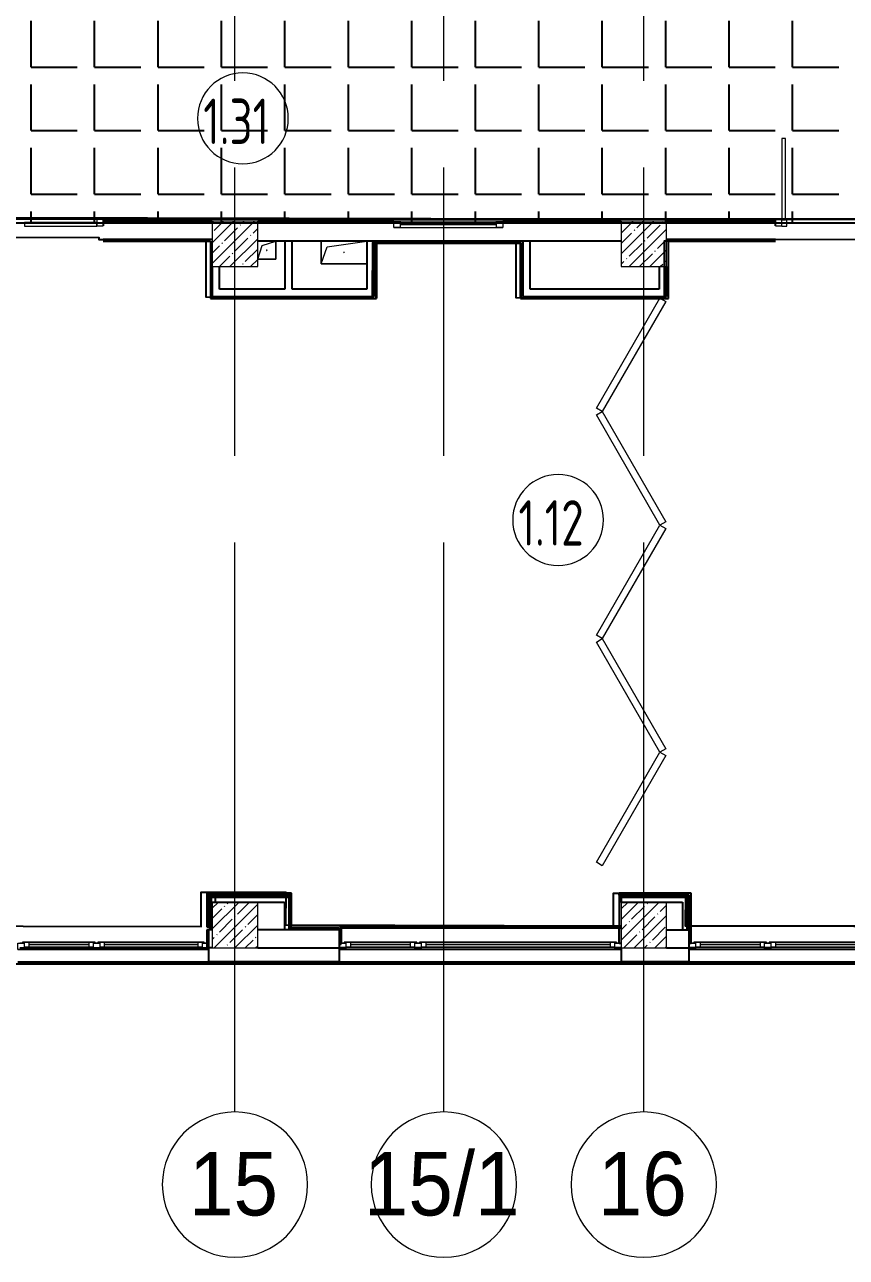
# Model space of a CAD drawing. Header units: millimetres. Extents: x -625 to 415037, y -3642 to 102118.
# Drawn here: x 49910 to 58955, y -3642 to 9926 of the extents above; entities that cross this region are included whole.
import ezdxf

# ---------------------------------------------------------------- set-up
doc = ezdxf.new("R2010")
doc.units = ezdxf.units.MM
doc.linetypes.add('Осевая', pattern=[6350, 1270, -952.5, 3175, -952.5])
doc.layers.add('1) плитка  КР1', color=40, linetype='Continuous')
for name, color, linetype, lineweight in [('A-AREA-IDEN', 7, 'Continuous', 9), ('A-DETL-GENF', 7, 'Continuous', 9), ('A-GENM', 7, 'Continuous', 9), ('A-GLAZ', 7, 'Continuous', 9), ('A-GLAZ-1', 7, 'Continuous', 5), ('A-GLAZ-CURT-2', 7, 'Continuous', 20), ('A-GLAZ-CWMG', 7, 'Continuous', 9), ('A-GLAZ-CWMG-1', 7, 'Continuous', 20), ('S-COLS-1', 7, 'Continuous', 5), ('Оси', 7, 'Continuous', 9), ('Оси-1', 7, 'Continuous', 20), ('Оси-2', 7, 'Осевая', 9)]:
    doc.layers.add(name, color=color, linetype=linetype, lineweight=lineweight)
doc.layers.add('A-DOOR-FRAM-1', color=7, linetype='Continuous', lineweight=5, true_color=0xc0c0c0)
doc.styles.add('Arial', font='arial.ttf', dxfattribs={"width": 0.9, "height": 700})
doc.styles.add('СПДС', font='ГОСТ тип А.ttf', dxfattribs={"width": 0.9})

# ---------------------------------------------------------------- blocks, each defined once
blk = doc.blocks.new('BSC_Колонна _Прямоугольная - 500х500-V3-Объем проектирования 1 этажа')
at = {"layer": 'S-COLS-1'}
h = blk.add_hatch(dxfattribs=at)
h.set_pattern_fill('FP_7', color=256, style=0, pattern_type=2)
h.set_pattern_definition([(45, (-52160, -7650), (-114.04925, 114.04925), []), (45, (-52045.95, -7650), (-114.04925, 114.04925), [201.613, -40.323, 6.706, -33.617])])
h.paths.add_polyline_path([(-250, -250), (250, -250), (250, 250), (-250, 250), (-250, 30)])
for p, q in [((250, 250), (-250, 250)), ((-250, 250), (-250, -250)), ((250, -250), (250, 250)), ((-250, -250), (250, -250))]:
    blk.add_line(p, q, dxfattribs=at)
blk = doc.blocks.new('BSC_Колонна _Прямоугольная - 500х500-V10-Объем проектирования 1 этажа')
at = {"layer": 'S-COLS-1'}
h = blk.add_hatch(dxfattribs=at)
h.set_pattern_fill('FP_14', color=256, style=0, pattern_type=2)
h.set_pattern_definition([(45, (-52160, -150), (-114.04925, 114.04925), []), (45, (-52045.95, -150), (-114.04925, 114.04925), [201.613, -40.323, 6.706, -33.617])])
h.paths.add_polyline_path([(-250, -250), (250, -250), (250, 250), (-250, 250), (-250, -245)])
for p, q in [((250, 250), (-250, 250)), ((-250, 250), (-250, -250)), ((250, -250), (250, 250)), ((-250, -250), (250, -250))]:
    blk.add_line(p, q, dxfattribs=at)
blk = doc.blocks.new('120_Окно_СКБ_2Ст - 120_Окно_СКБ_2Ст 2100х2500 _мал створка справа_-V25-Объем проектирования 1 этажа')
at = {"layer": 'A-GLAZ'}
for p, q in [((-1050, -127), (-1050, -57)), ((-1050, -57), (-980, -57)), ((-980, -127), (-1050, -127)), ((-980, -127), (-1000, -127)), ((-1000, -127), (-1000, -137)), ((-980, -57), (-980, -127)), ((150, -87), (-980, -87)), ((-980, -87), (-980, -127)), ((-930, -137), (-930, -87)), ((100, -137), (100, -87)), ((150, -127), (150, -57)), ((150, -57), (220, -57)), ((150, -127), (150, -87)), ((220, -127), (150, -127)), ((170, -127), (150, -127)), ((170, -137), (170, -127)), ((220, -127), (200, -127)), ((200, -127), (200, -137)), ((220, -57), (220, -127)), ((980, -87), (220, -87)), ((220, -87), (220, -127)), ((270, -137), (270, -87)), ((930, -137), (930, -87)), ((980, -127), (980, -57)), ((980, -57), (1050, -57)), ((980, -127), (980, -87)), ((1050, -127), (980, -127)), ((1000, -127), (980, -127)), ((1000, -137), (1000, -127)), ((1050, -57), (1050, -127)), ((-1000, -137), (170, -137)), ((170, -137), (-1000, -137)), ((200, -137), (1000, -137)), ((1000, -137), (200, -137))]:
    blk.add_line(p, q, dxfattribs=at)
at = {"layer": 'A-GLAZ-1'}
for p, q in [((1050, -57), (-1050, -57)), ((-1030, -127), (-1000, -127)), ((-930, -107), (100, -107)), ((100, -117), (-930, -117)), ((170, -127), (200, -127)), ((270, -107), (930, -107)), ((930, -117), (270, -117)), ((1000, -127), (1030, -127))]:
    blk.add_line(p, q, dxfattribs=at)
blk = doc.blocks.new('120_Окно_СКБ_2Ст - 120_Окно_СКБ_2Ст 3100х2500 _мал_створка слева_-22446080-Объем проектирования 1 этажа')
at = {"layer": 'A-GLAZ'}
for p, q in [((-1550, -127), (-1550, -57)), ((-1550, -57), (-1480, -57)), ((-1480, -127), (-1550, -127)), ((-1480, -127), (-1500, -127)), ((-1500, -127), (-1500, -137)), ((-1480, -57), (-1480, -127)), ((650, -87), (-1480, -87)), ((-1480, -87), (-1480, -127)), ((-1430, -137), (-1430, -87)), ((600, -137), (600, -87)), ((650, -127), (650, -57)), ((650, -57), (720, -57)), ((650, -127), (650, -87)), ((720, -127), (650, -127)), ((670, -127), (650, -127)), ((670, -137), (670, -127)), ((720, -127), (700, -127)), ((700, -127), (700, -137)), ((720, -57), (720, -127)), ((1480, -87), (720, -87)), ((720, -87), (720, -127)), ((770, -137), (770, -87)), ((1430, -137), (1430, -87)), ((1480, -127), (1480, -57)), ((1480, -57), (1550, -57)), ((1480, -127), (1480, -87)), ((1550, -127), (1480, -127)), ((1500, -127), (1480, -127)), ((1500, -137), (1500, -127)), ((1550, -57), (1550, -127)), ((-1500, -137), (670, -137)), ((670, -137), (-1500, -137)), ((700, -137), (1500, -137)), ((1500, -137), (700, -137))]:
    blk.add_line(p, q, dxfattribs=at)
at = {"layer": 'A-GLAZ-1'}
for p, q in [((1550, -57), (-1550, -57)), ((-1530, -127), (-1500, -127)), ((-1430, -107), (600, -107)), ((600, -117), (-1430, -117)), ((670, -127), (700, -127)), ((770, -107), (1430, -107)), ((1430, -117), (770, -117)), ((1500, -127), (1530, -127))]:
    blk.add_line(p, q, dxfattribs=at)
blk = doc.blocks.new('120_Окно_СКБ_2Ст - 120_Окно_СКБ_2Ст 2100х2500 _мал створка справа_-V26-Объем проектирования 1 этажа')
at = {"layer": 'A-GLAZ'}
for p, q in [((-1050, -127), (-1050, -57)), ((-1050, -57), (-980, -57)), ((-980, -127), (-1050, -127)), ((-980, -127), (-1000, -127)), ((-1000, -127), (-1000, -137)), ((-980, -57), (-980, -127)), ((150, -87), (-980, -87)), ((-980, -87), (-980, -127)), ((-930, -137), (-930, -87)), ((100, -137), (100, -87)), ((150, -127), (150, -57)), ((150, -57), (220, -57)), ((150, -127), (150, -87)), ((220, -127), (150, -127)), ((170, -127), (150, -127)), ((170, -137), (170, -127)), ((220, -127), (200, -127)), ((200, -127), (200, -137)), ((220, -57), (220, -127)), ((980, -87), (220, -87)), ((220, -87), (220, -127)), ((270, -137), (270, -87)), ((930, -137), (930, -87)), ((980, -127), (980, -57)), ((980, -57), (1050, -57)), ((980, -127), (980, -87)), ((1050, -127), (980, -127)), ((1000, -127), (980, -127)), ((1000, -137), (1000, -127)), ((1050, -57), (1050, -127)), ((-1000, -137), (170, -137)), ((170, -137), (-1000, -137)), ((200, -137), (1000, -137)), ((1000, -137), (200, -137))]:
    blk.add_line(p, q, dxfattribs=at)
at = {"layer": 'A-GLAZ-1'}
for p, q in [((1050, -57), (-1050, -57)), ((-1050, -127), (-1000, -127)), ((-930, -107), (100, -107)), ((100, -117), (-930, -117)), ((170, -127), (200, -127)), ((270, -107), (930, -107)), ((930, -117), (270, -117)), ((1000, -127), (1030, -127))]:
    blk.add_line(p, q, dxfattribs=at)
blk = doc.blocks.new('DOR__перегородка__Прямоугольная - ТП-3_ Вн_ДПГ_6820х3300h-19315679-Объем проектирования 1 этажа')
at = {"layer": 'A-DOOR-FRAM-1'}
for p, q in [((570, 707), (608, 772)), ((1783, 7), (570, 707)), ((608, 772), (1820, 72)), ((1821, 72), (3033, 772)), ((3071, 707), (1858, 7)), ((3033, 772), (3071, 707)), ((3070, 707), (3107, 772)), ((4282, 7), (3070, 707)), ((3107, 772), (4320, 72)), ((4319, 72), (5532, 772)), ((5569, 707), (4357, 7)), ((5532, 772), (5569, 707)), ((5569, 707), (5607, 772)), ((6781, 7), (5569, 707)), ((5607, 772), (6819, 72)), ((1820, 72), (1783, 7)), ((1858, 7), (1821, 72)), ((4320, 72), (4282, 7)), ((4357, 7), (4319, 72)), ((6819, 72), (6781, 7))]:
    blk.add_line(p, q, dxfattribs=at)
blk = doc.blocks.new('BSC_Колонна _Прямоугольная - 500х500-V37-Объем проектирования 1 этажа')
at = {"layer": 'S-COLS-1'}
h = blk.add_hatch(dxfattribs=at)
h.set_pattern_fill('FP_63', color=256, style=0, pattern_type=2)
h.set_pattern_definition([(45, (-56660, -150), (-114.04925, 114.04925), []), (45, (-56545.95, -150), (-114.04925, 114.04925), [201.613, -40.323, 6.706, -33.617])])
h.paths.add_polyline_path([(250, -250), (250, 250), (-250, 250), (-250, -250)])
for p, q in [((250, 250), (-250, 250)), ((-250, 250), (-250, -250)), ((250, -250), (250, 250)), ((-250, -250), (250, -250))]:
    blk.add_line(p, q, dxfattribs=at)
blk = doc.blocks.new('BSC_Колонна _Прямоугольная - 500х500-V38-Объем проектирования 1 этажа')
at = {"layer": 'S-COLS-1'}
h = blk.add_hatch(dxfattribs=at)
h.set_pattern_fill('FP_64', color=256, style=0, pattern_type=2)
h.set_pattern_definition([(45, (-56660, -7650), (-114.04925, 114.04925), []), (45, (-56545.95, -7650), (-114.04925, 114.04925), [201.613, -40.323, 6.706, -33.617])])
h.paths.add_polyline_path([(-250, -250), (250, -250), (250, 250), (-250, 250), (-250, 30)])
for p, q in [((250, 250), (-250, 250)), ((-250, 250), (-250, -250)), ((250, -250), (250, 250)), ((-250, -250), (250, -250))]:
    blk.add_line(p, q, dxfattribs=at)
blk = doc.blocks.new('GM_Отверстие прямоугольное _в плите_ - Отверстие-V118-Объем проектирования 1 этажа')
at = {"layer": 'A-GENM'}
for p, q in [((-250, -125), (-250, 125)), ((-250, 125), (-250, -125)), ((-250, -125), (-187, 62)), ((-187, 62), (250, 125)), ((250, -125), (-250, -125)), ((-250, -125), (250, -125))]:
    blk.add_line(p, q, dxfattribs=at)
for start, end in [(360, 180), (180, 360)]:
    blk.add_arc((0, 0), 2.5, start, end, dxfattribs=at)
blk = doc.blocks.new('GM_Отверстие прямоугольное _в плите_ - Отверстие-V194-Объем проектирования 1 этажа')
at = {"layer": 'A-GENM'}
for p, q in [((-100, -100), (-50, 50)), ((-50, 50), (100, 100)), ((100, 100), (100, -100)), ((100, -100), (100, 100)), ((100, -100), (-100, -100)), ((-100, -100), (100, -100))]:
    blk.add_line(p, q, dxfattribs=at)
for start, end in [(360, 180), (180, 360)]:
    blk.add_arc((0, 0), 2.5, start, end, dxfattribs=at)
blk = doc.blocks.new('Прямоугольный импост - 50 x 70 мм-31700031-Объем проектирования 1 этажа')
at = {"layer": 'A-GLAZ-CWMG-1'}
for p, q in [((-70, 35), (0, 35)), ((-70, -35), (-70, 35)), ((0, 35), (0, -35)), ((0, -35), (-70, -35))]:
    blk.add_line(p, q, dxfattribs=at)
blk = doc.blocks.new('Системная панель - Стекло - 40мм-V268-Объем проектирования 1 этажа')
at = {"layer": 'A-GLAZ-CURT-2'}
for p, q in [((397.5, 0), (-397.5, 0)), ((-397.5, 0), (-397.5, -40)), ((397.5, -40), (397.5, 0)), ((-397.5, -40), (397.5, -40))]:
    blk.add_line(p, q, dxfattribs=at)
blk = doc.blocks.new('Прямоугольный импост - 50 x 70 мм-31720914-Объем проектирования 1 этажа')
at = {"layer": 'A-GLAZ-CWMG'}
blk.add_line((24940, 7918), (24145, 7918), dxfattribs=at)
blk = doc.blocks.new('Дверь_Витражная_остекление_ - ДВН_ДАО_Главный вход_1200 в свету-31742133-Объем проектирования 1 этажа')
at = {"layer": 'A-DETL-GENF'}
for p, q in [((-607.5, 925), (-647.5, 925)), ((-647.5, 925), (-647.5, 35)), ((-607.5, 30), (-607.5, 925)), ((647.5, 430), (607.5, 430)), ((607.5, 430), (607.5, 30)), ((647.5, 35), (647.5, 430)), ((-647.5, 30), (-607.5, 30)), ((-592.5, 30), (-647.5, 30)), ((-592.5, -40), (-592.5, 30)), ((592.5, -40), (592.5, 30)), ((592.5, 30), (647.5, 30)), ((607.5, 30), (647.5, 30)), ((-647.5, -35), (-647.5, -40)), ((-647.5, -40), (-592.5, -40)), ((647.5, -40), (592.5, -40)), ((647.5, -35), (647.5, -40))]:
    blk.add_line(p, q, dxfattribs=at)
blk = doc.blocks.new('Прямоугольный импост - 50 x 70 мм-V265-Объем проектирования 1 этажа')
at = {"layer": 'A-GLAZ-CWMG-1'}
for p, q in [((0, 35), (-70, 35)), ((-70, 35), (-70, -35)), ((0, -35), (0, 35)), ((-70, -35), (0, -35))]:
    blk.add_line(p, q, dxfattribs=at)
blk = doc.blocks.new('120_Окно_СКБ_1Ст - 120_Окно_СКБ_1Ст 400х1200 EI30-24228621-Объем проектирования 1 этажа')
at = {"layer": 'A-GLAZ'}
for p, q in [((-600, 40), (-600, 110)), ((-600, 110), (-530, 110)), ((-530, 40), (-600, 40)), ((-530, 110), (-530, 40)), ((530, 40), (530, 110)), ((530, 110), (600, 110)), ((600, 40), (530, 40)), ((600, 110), (600, 40))]:
    blk.add_line(p, q, dxfattribs=at)
at = {"layer": 'A-GLAZ-1'}
for p, q in [((600, 110), (-600, 110)), ((-600, 40), (600, 40)), ((530, 80), (-530, 80)), ((530, 70), (-530, 70))]:
    blk.add_line(p, q, dxfattribs=at)
blk = doc.blocks.new('Ось сетки - D8-29747960-Объем проектирования 1 этажа')
at = {"layer": 'Оси-1'}
for start, end in [(360, 180), (180, 360)]:
    blk.add_arc((0, 0), 4, start, end, dxfattribs=at)
blk = doc.blocks.new('Марка_Помещения - Номер-25198446-Объем проектирования 1 этажа')
at = {"layer": 'A-AREA-IDEN'}
for start, end in [(360, 180), (180, 360)]:
    blk.add_arc((0, 0), 2.5, start, end, dxfattribs=at)

msp = doc.modelspace()

# ---------------------------------------------------------------- hatches: boundary and pattern name
at = {"layer": '1) плитка  КР1'}
h = msp.add_hatch(dxfattribs=at)
h.set_pattern_fill('ANGLE', color=256, scale=100)
h.set_pattern_definition([(0, (38804.7, 11553.94), (0, 698.5), [508, -190.5]), (90, (38804.7, 11553.94), (-698.5, 4e-14), [508, -190.5])])
h.paths.add_polyline_path([(75478, 7743), (42466, 7743), (42466, 10743), (75478, 10743)])

# ---------------------------------------------------------------- linework, layer by layer
for p, q in [((65975, 7785), (38826, 7785)), ((50775, 7784), (50775, 7712)), ((51975, 7764), (50775, 7764)), ((53975, 7764), (52475, 7764)), ((56475, 7764), (55175, 7764)), ((58175, 7764), (56975, 7764)), ((58175, 7712), (58175, 7784)), ((50775, 7564), (51975, 7564)), ((50775, 7544), (50775, 7543)), ((50775, 7543), (51954, 7543)), ((51954, 7543), (51954, 6913)), ((51955, 7543), (51954, 7543)), ((51955, 7544), (51955, 7543)), ((56475, 7544), (52475, 7544)), ((52775, 7544), (52775, 7014)), ((52855, 7014), (52855, 7544)), ((53675, 7544), (53675, 7014)), ((53755, 6934), (53755, 7544)), ((53775, 7524), (55375, 7524)), ((53775, 6914), (53775, 7524)), ((55367, 7516), (53783, 7516)), ((53783, 7516), (53783, 6914)), ((55367, 6914), (55367, 7516)), ((55375, 7524), (55375, 6914)), ((55395, 7544), (55395, 6934)), ((55475, 7014), (55475, 7544)), ((56975, 7564), (58175, 7564)), ((56995, 7544), (56996, 7544)), ((56996, 6913), (56996, 7544)), ((56996, 7543), (58175, 7543)), ((58175, 7543), (58175, 7544)), ((51975, 7264), (51975, 6934)), ((52055, 7014), (52055, 7264)), ((56895, 7264), (56895, 7014)), ((56975, 6934), (56975, 7264)), ((51975, 6934), (53755, 6934)), ((52775, 7014), (52055, 7014)), ((53675, 7014), (52855, 7014)), ((55395, 6934), (56975, 6934)), ((56895, 7014), (55475, 7014)), ((51954, 6913), (53783, 6913)), ((53775, 6914), (53776, 6914)), ((53783, 6913), (53783, 6914)), ((55367, 6914), (55367, 6913)), ((55367, 6913), (56996, 6913)), ((56901, 6914), (56908, 6914)), ((51915, 365), (51915, 4)), ((52846, 365), (51915, 365)), ((52845, 344), (51916, 344)), ((52832, 331), (51916, 331)), ((52820, 319), (51916, 319)), ((51936, 364), (51936, -16)), ((51949, 364), (51949, -16)), ((51961, 364), (51961, -16)), ((52011, 264), (52011, 344)), ((52820, -36), (52820, 319)), ((52825, 344), (52825, -16)), ((52832, -36), (52832, 331)), ((52846, 5), (52846, 365)), ((56454, 365), (56454, 5)), ((57246, 365), (56454, 365)), ((56455, 344), (56455, 364)), ((57225, 344), (56455, 344)), ((56455, 344), (56455, -16)), ((57212, 331), (56455, 331)), ((57200, 319), (56455, 319)), ((56476, 364), (56475, 364)), ((56475, 319), (56475, 264)), ((57200, 319), (57200, -36)), ((57212, 331), (57212, -36)), ((57225, -386), (57225, 344)), ((57246, 5), (57246, 365)), ((51936, 269), (52770, 269)), ((52770, 269), (52770, -36)), ((56475, 269), (57150, 269)), ((57150, 269), (57150, -36)), ((51915, 4), (51916, 4)), ((51916, 4), (51916, -6)), ((52846, 4), (52845, 4)), ((52845, -36), (52845, 4)), ((53375, 5), (52846, 5)), ((53375, 4), (53375, 5)), ((53375, 5), (56454, 5)), ((53395, 4), (53375, 4)), ((53395, -196), (53395, 4)), ((53395, 4), (53395, -184)), ((53396, 4), (53395, 4)), ((53396, -184), (53396, 4)), ((56454, 5), (56455, 5)), ((56475, 4), (56454, 4)), ((56454, 4), (56454, -16)), ((57245, 5), (57246, 5)), ((57245, -184), (57245, 4)), ((57246, 5), (57246, 4)), ((57246, 5), (59325, 5)), ((51915, -36), (51915, -236)), ((51916, -36), (51915, -36)), ((51916, -6), (51936, -6)), ((51916, -36), (51916, -236)), ((51936, -36), (51916, -36)), ((51936, -16), (51975, -16)), ((51975, -36), (51936, -36)), ((51936, -386), (51936, -36)), ((53375, -36), (52475, -36)), ((52825, -16), (53375, -16)), ((53375, -16), (53375, -196)), ((53375, -386), (53375, -36)), ((53395, -16), (56454, -16)), ((56454, -16), (56475, -16)), ((56454, -16), (56454, -184)), ((56455, -184), (56455, -16)), ((56975, -36), (57225, -36)), ((49856, -236), (51916, -236)), ((51915, -236), (51916, -236)), ((51916, -236), (51936, -236)), ((51975, -236), (51936, -236)), ((52475, -236), (53375, -236)), ((53375, -196), (53395, -196)), ((56475, -236), (53375, -236)), ((53395, -184), (53396, -184)), ((56454, -184), (56455, -184)), ((56455, -184), (56475, -184)), ((56475, -236), (56475, -386)), ((56975, -236), (57225, -236)), ((57225, -184), (57245, -184)), ((59325, -236), (57225, -236)), ((51936, -394), (49836, -394)), ((51936, -386), (51936, -394)), ((51936, -386), (53375, -386)), ((51936, -389), (53375, -389)), ((51936, -394), (53375, -394)), ((53375, -394), (53375, -386)), ((56475, -394), (53375, -394)), ((56475, -386), (56475, -394)), ((56475, -386), (57225, -386)), ((56475, -389), (57225, -389)), ((56475, -394), (57225, -394)), ((57225, -394), (57225, -386)), ((59325, -394), (57225, -394)), ((72345, -416), (-225, -416))]:
    msp.add_line(p, q)
at = {"flags": 128}
for points in [[(61407, 10734), (51715, 10757), (51717, 11578), (48809, 11585), (48788, 11585), (48788, 11564), (48188, 11565), (48188, 11586), (48015, 11587), (45959, 11592), (45957, 10771), (42427, 10779), (42426, 10109), (38786, 10117), (38780, 7829), (65299, 7767)], [(60629, 7557), (58129, 7563), (58129, 7542), (56950, 7545), (56948, 6915), (55319, 6919), (55321, 7522), (53737, 7525), (53735, 6922), (51906, 6927), (51908, 7557), (50729, 7559), (50729, 7580), (48229, 7586)], [(47932, 7), (51852, -2), (51853, 379), (52783, 377), (52782, 17), (56390, 8), (56391, 368), (57183, 366), (57182, 6), (60890, -2)]]:
    msp.add_lwpolyline(points, dxfattribs=at)
at = {"layer": '1) плитка  КР1'}
msp.add_lwpolyline([(75478, 7743), (42466, 7743), (42466, 10743), (75478, 10743)], close=True, dxfattribs=at)
at = {"layer": 'Оси'}
for p, q in [((52225, -2042), (52225, 2958)), ((54525, -2042), (54525, 2958)), ((56725, -2042), (56725, 2958))]:
    msp.add_line(p, q, dxfattribs=at)
at = {"layer": 'Оси-2'}
for p, q in [((52225, 2958), (52225, 22262)), ((54525, 2958), (54525, 22262)), ((56725, 2958), (56725, 22262))]:
    msp.add_line(p, q, dxfattribs=at)

# ---------------------------------------------------------------- block references
for name, p in [('Дверь_Витражная_остекление_ - ДВН_ДАО_Главный вход_1200 в свету-31742133-Объем проектирования 1 этажа', (58892, 7747)), ('Прямоугольный импост - 50 x 70 мм-31720914-Объем проектирования 1 этажа', (25765, -136)), ('Системная панель - Стекло - 40мм-V268-Объем проектирования 1 этажа', (50307, 7747)), ('BSC_Колонна _Прямоугольная - 500х500-V3-Объем проектирования 1 этажа', (52225, 7514)), ('BSC_Колонна _Прямоугольная - 500х500-V38-Объем проектирования 1 этажа', (56725, 7514)), ('GM_Отверстие прямоугольное _в плите_ - Отверстие-V194-Объем проектирования 1 этажа', (52575, 7444)), ('GM_Отверстие прямоугольное _в плите_ - Отверстие-V118-Объем проектирования 1 этажа', (53425, 7419)), ('BSC_Колонна _Прямоугольная - 500х500-V10-Объем проектирования 1 этажа', (52225, 14)), ('BSC_Колонна _Прямоугольная - 500х500-V37-Объем проектирования 1 этажа', (56725, 14))]:
    msp.add_blockref(name, p)
at = {"extrusion": (0, 0, -1), "rotation": 180}
msp.add_blockref('Прямоугольный импост - 50 x 70 мм-31700031-Объем проектирования 1 этажа', (-50775, 7747), dxfattribs=at)
at = {"color": 3}
msp.add_blockref('120_Окно_СКБ_1Ст - 120_Окно_СКБ_1Ст 400х1200 EI30-24228621-Объем проектирования 1 этажа', (54575, 7654), dxfattribs=at)
for name, p, rotation in [('Прямоугольный импост - 50 x 70 мм-V265-Объем проектирования 1 этажа', (58175, 7747), 180), ('DOR__перегородка__Прямоугольная - ТП-3_ Вн_ДПГ_6820х3300h-19315679-Объем проектирования 1 этажа', (56975, 98), 89.99999999999955)]:
    msp.add_blockref(name, p, dxfattribs=dict(rotation=rotation))
at = {"color": 3, "rotation": 180}
for name, p in [('120_Окно_СКБ_2Ст - 120_Окно_СКБ_2Ст 2100х2500 _мал створка справа_-V25-Объем проектирования 1 этажа', (50886, -311)), ('120_Окно_СКБ_2Ст - 120_Окно_СКБ_2Ст 3100х2500 _мал_створка слева_-22446080-Объем проектирования 1 этажа', (54925, -311)), ('120_Окно_СКБ_2Ст - 120_Окно_СКБ_2Ст 2100х2500 _мал створка справа_-V26-Объем проектирования 1 этажа', (58275, -311))]:
    msp.add_blockref(name, p, dxfattribs=at)
at = {"layer": 'A-AREA-IDEN', "xscale": 199.9999999999999, "yscale": 199.9999999999999, "zscale": 199.9999999999999}
for p in [(52312, 8895), (55782, 4474)]:
    msp.add_blockref('Марка_Помещения - Номер-25198446-Объем проектирования 1 этажа', p, dxfattribs=at)
at = {"layer": 'Оси-1', "xscale": 199.9999999999999, "yscale": 199.9999999999999, "zscale": 199.9999999999999}
for p in [(52225, -2842), (54525, -2842), (56725, -2842)]:
    msp.add_blockref('Ось сетки - D8-29747960-Объем проектирования 1 этажа', p, dxfattribs=at)

# ---------------------------------------------------------------- texts
at = {"layer": 'A-AREA-IDEN', "char_height": 500, "width": 1096.71, "attachment_point": 1, "style": 'СПДС'}
for s, insert in [('1.31', (51876, 9112)), ('1.12', (55346, 4692))]:
    msp.add_mtext(s, dxfattribs=dict(at, insert=insert))
at = {"layer": 'Оси', "char_height": 700, "attachment_point": 1, "style": 'Arial'}
for s, insert, width in [('15', (51719, -2481), 1212.15), ('15/1', (53644, -2481), 2121.27), ('16', (56219, -2481), 1212.15)]:
    msp.add_mtext(s, dxfattribs=dict(at, insert=insert, width=width))

doc.saveas('drawing.dxf')
